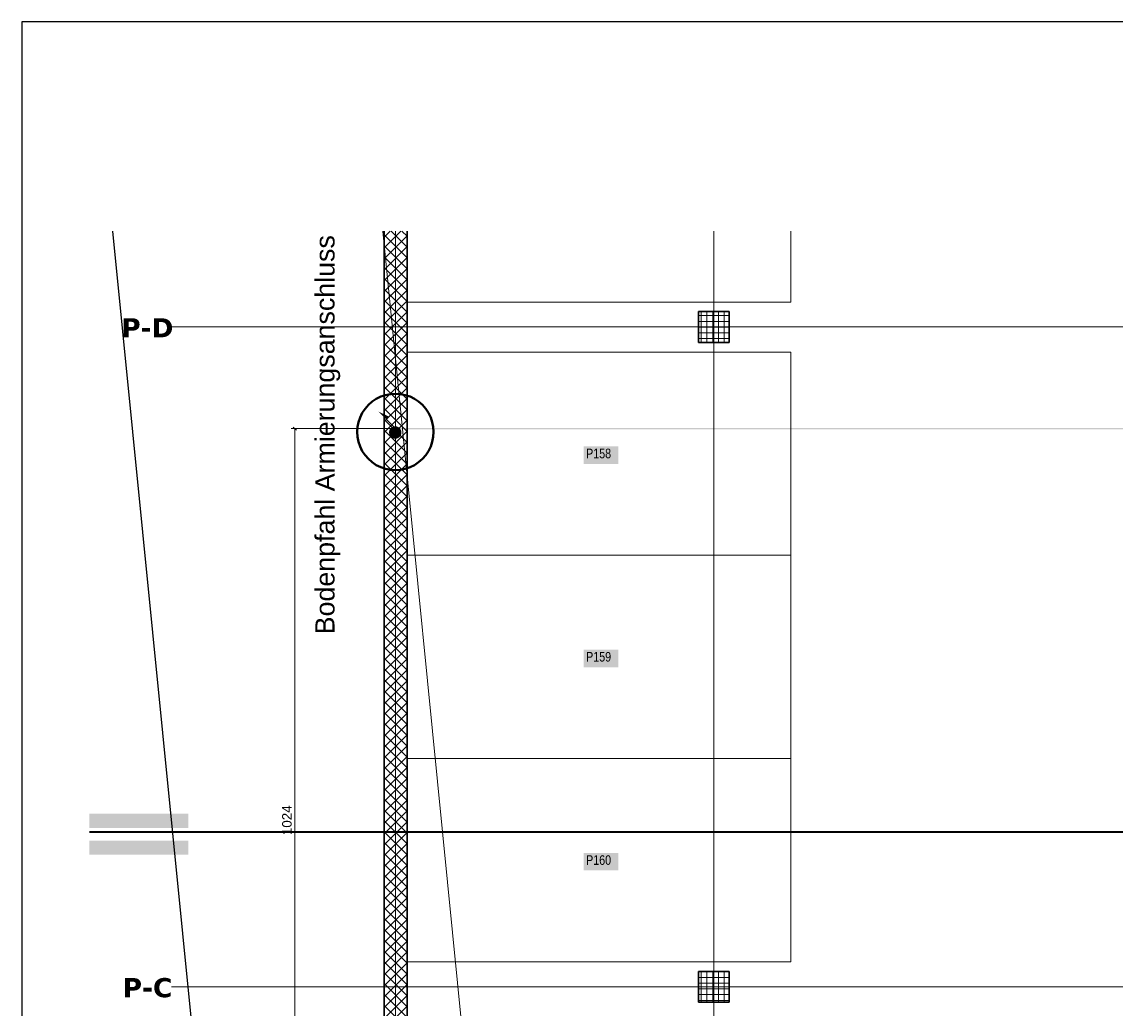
# Model space of a CAD drawing. Extents: x -1132 to 613, y -179 to 712.
# Drawn here: x -1132.4 to -847.2, y 208.2 to 465.5 of the extents above; entities that cross this region are included whole.
import ezdxf
from ezdxf.lldxf.tags import DXFTag

# ---------------------------------------------------------------- set-up
doc = ezdxf.new("R2010")
doc.units = 0
doc.layers.get('0').update_dxf_attribs({"lineweight": 13})
for name, color, linetype, lineweight, true_color in [('A-____-MATC-OTLN', 7, 'Strichpunkt - Mittel', 40, 0x0080ff), ('A-DETL-____-OTLN', 5, 'Continuous', 9, 0x0000ff), ('C-PROP-LINE-OTLN', 7, '_Grundgrenze_', 25, 0x800000), ('EL01_VVV_Mass Blitzschutz', 3, 'Continuous', 13, 0x00ff00), ('EL01_WAN_Blitzschutz Text', 1, 'Continuous', 13, 0xff0000), ('EL01_WAN_Leitung_Potentialausgleich', 1, 'fein_strichliert', 13, 0xff0000), ('G-____-____-SYMB', 7, 'Strichpunkt - Weit', 5, 0x008080), ('S-GRID-____-IDEN', 7, 'Continuous', 9, 0x5555aa)]:
    doc.layers.add(name, color=color, linetype=linetype, lineweight=lineweight, true_color=true_color)
for name, color, linetype, lineweight in [('A-WALL-____-MCUT', 7, 'Continuous', 35), ('A-WALL-____-PATT', 7, 'Continuous', 35), ('C-PRKG-____-IDEN', 7, 'Continuous', 5), ('C-PRKG-____-OTLN', 7, 'Continuous', 9), ('S-COLS-____-MCUT', 7, 'Continuous', 35), ('S-COLS-____-OTLN', 7, 'Continuous', 9), ('S-GRID-____-OTLN', 7, 'Continuous', 5)]:
    doc.layers.add(name, color=color, linetype=linetype, lineweight=lineweight)
doc.styles.get("Standard").update_dxf_attribs({"font": 'arial.ttf'})
tags = doc.linetypes.add('_Grundgrenze_', pattern=[0.45, 0.2, -0.05, 0.05, -0.05, 0.05, -0.05]).pattern_tags.tags
tags[14:15] = [DXFTag(74, 4), DXFTag(75, 0), DXFTag(340, '0'), DXFTag(46, 1.0), DXFTag(50, 0.0), DXFTag(44, 0.0), DXFTag(45, 0.0)]
tags[12:13] = [DXFTag(74, 4), DXFTag(75, 0), DXFTag(340, '0'), DXFTag(46, 1.0), DXFTag(50, 0.0), DXFTag(44, 0.0), DXFTag(45, 0.0)]
tags[10:11] = [DXFTag(74, 4), DXFTag(75, 0), DXFTag(340, '0'), DXFTag(46, 1.0), DXFTag(50, 0.0), DXFTag(44, 0.0), DXFTag(45, 0.0)]
tags[8:9] = [DXFTag(74, 4), DXFTag(75, 0), DXFTag(340, '0'), DXFTag(46, 1.0), DXFTag(50, 0.0), DXFTag(44, 0.0), DXFTag(45, 0.0)]
tags[6:7] = [DXFTag(74, 4), DXFTag(75, 0), DXFTag(340, '0'), DXFTag(46, 1.0), DXFTag(50, 0.0), DXFTag(44, 0.0), DXFTag(45, 0.0)]
tags[4:5] = [DXFTag(74, 4), DXFTag(75, 0), DXFTag(340, '0'), DXFTag(46, 1.0), DXFTag(50, 0.0), DXFTag(44, 0.0), DXFTag(45, 0.0)]
tags = doc.linetypes.add('_Rasterlinie_', pattern=[0.375, 0.2, -0.05, 0.075, -0.05]).pattern_tags.tags
tags[10:11] = [DXFTag(74, 4), DXFTag(75, 0), DXFTag(340, '0'), DXFTag(46, 1.0), DXFTag(50, 0.0), DXFTag(44, 0.0), DXFTag(45, 0.0)]
tags[8:9] = [DXFTag(74, 4), DXFTag(75, 0), DXFTag(340, '0'), DXFTag(46, 1.0), DXFTag(50, 0.0), DXFTag(44, 0.0), DXFTag(45, 0.0)]
tags[6:7] = [DXFTag(74, 4), DXFTag(75, 0), DXFTag(340, '0'), DXFTag(46, 1.0), DXFTag(50, 0.0), DXFTag(44, 0.0), DXFTag(45, 0.0)]
tags[4:5] = [DXFTag(74, 4), DXFTag(75, 0), DXFTag(340, '0'), DXFTag(46, 1.0), DXFTag(50, 0.0), DXFTag(44, 0.0), DXFTag(45, 0.0)]
tags = doc.linetypes.add('_Strichliert - Fein_', pattern=[0.15, 0.1, -0.05]).pattern_tags.tags
tags[6:7] = [DXFTag(74, 4), DXFTag(75, 0), DXFTag(340, '0'), DXFTag(46, 1.0), DXFTag(50, 0.0), DXFTag(44, 0.0), DXFTag(45, 0.0)]
tags[4:5] = [DXFTag(74, 4), DXFTag(75, 0), DXFTag(340, '0'), DXFTag(46, 1.0), DXFTag(50, 0.0), DXFTag(44, 0.0), DXFTag(45, 0.0)]
tags = doc.linetypes.add('fein_strichliert', pattern=[4, 1, -2, 1]).pattern_tags.tags
tags[8:9] = [DXFTag(74, 4), DXFTag(75, 0), DXFTag(340, '0'), DXFTag(46, 0.0), DXFTag(50, 0.0), DXFTag(44, 0.0), DXFTag(45, 0.0)]
tags[6:7] = [DXFTag(74, 4), DXFTag(75, 0), DXFTag(340, '0'), DXFTag(46, 0.0), DXFTag(50, 0.0), DXFTag(44, 0.0), DXFTag(45, 0.0)]
tags[4:5] = [DXFTag(74, 4), DXFTag(75, 0), DXFTag(340, '0'), DXFTag(46, 0.0), DXFTag(50, 0.0), DXFTag(44, 0.0), DXFTag(45, 0.0)]
tags = doc.linetypes.add('Strichpunkt - Mittel', pattern=[0.35, 0.15, -0.1, 0, -0.1]).pattern_tags.tags
tags[10:11] = [DXFTag(74, 4), DXFTag(75, 0), DXFTag(340, '0'), DXFTag(46, 1.0), DXFTag(50, 0.0), DXFTag(44, 0.0), DXFTag(45, 0.0)]
tags[8:9] = [DXFTag(74, 4), DXFTag(75, 0), DXFTag(340, '0'), DXFTag(46, 1.0), DXFTag(50, 0.0), DXFTag(44, 0.0), DXFTag(45, 0.0)]
tags[6:7] = [DXFTag(74, 4), DXFTag(75, 0), DXFTag(340, '0'), DXFTag(46, 1.0), DXFTag(50, 0.0), DXFTag(44, 0.0), DXFTag(45, 0.0)]
tags[4:5] = [DXFTag(74, 4), DXFTag(75, 0), DXFTag(340, '0'), DXFTag(46, 1.0), DXFTag(50, 0.0), DXFTag(44, 0.0), DXFTag(45, 0.0)]
tags = doc.linetypes.add('Strichpunkt - Weit', pattern=[0.5, 0.2, -0.15, 0, -0.15]).pattern_tags.tags
tags[10:11] = [DXFTag(74, 4), DXFTag(75, 0), DXFTag(340, '0'), DXFTag(46, 1.0), DXFTag(50, 0.0), DXFTag(44, 0.0), DXFTag(45, 0.0)]
tags[8:9] = [DXFTag(74, 4), DXFTag(75, 0), DXFTag(340, '0'), DXFTag(46, 1.0), DXFTag(50, 0.0), DXFTag(44, 0.0), DXFTag(45, 0.0)]
tags[6:7] = [DXFTag(74, 4), DXFTag(75, 0), DXFTag(340, '0'), DXFTag(46, 1.0), DXFTag(50, 0.0), DXFTag(44, 0.0), DXFTag(45, 0.0)]
tags[4:5] = [DXFTag(74, 4), DXFTag(75, 0), DXFTag(340, '0'), DXFTag(46, 1.0), DXFTag(50, 0.0), DXFTag(44, 0.0), DXFTag(45, 0.0)]

# ---------------------------------------------------------------- blocks, each defined once
blk = doc.blocks.new('Referenz-A0ULN8GXQT', base_point=(-1139.87, -119.94))
at = {"layer": 'A-____-MATC-OTLN', "color": 0, "linetype": 'Strichpunkt - Mittel', "ltscale": 0.4}
blk.add_line((-1114.83, 254.4), (174.99, 254.4), dxfattribs=at)
at = {"layer": 'A-DETL-____-OTLN', "color": 0, "linetype": '_Strichliert - Fein_', "ltscale": 0.13}
blk.add_line((-1038.33, 411), (-994.42, -29.97), dxfattribs=at)
at = {"layer": 'A-WALL-____-MCUT', "color": 0, "linetype": 'Continuous', "ltscale": 0.35}
for p, q in [((-1038, 411), (-1038, 52.24)), ((-1032, 52.54), (-1032, 411))]:
    blk.add_line(p, q, dxfattribs=at)
at = {"layer": 'A-WALL-____-PATT', "color": 0, "linetype": 'Continuous', "lineweight": 9, "ltscale": 0.13}
for p, q in [((-1038, 409.42), (-1036.43, 411)), ((-1038, 406.59), (-1033.6, 411)), ((-1032, 406.82), (-1036.19, 411)), ((-1032, 409.64), (-1033.36, 411)), ((-1032, 403.99), (-1038, 409.99)), ((-1038, 403.77), (-1032, 409.77)), ((-1032, 401.16), (-1038, 407.16)), ((-1038, 400.94), (-1032, 406.94)), ((-1032, 398.33), (-1038, 404.33)), ((-1038, 398.11), (-1032, 404.11)), ((-1032, 395.5), (-1038, 401.5)), ((-1038, 395.28), (-1032, 401.28)), ((-1032, 392.67), (-1038, 398.67)), ((-1038, 392.45), (-1032, 398.45)), ((-1032, 389.85), (-1038, 395.85)), ((-1038, 389.62), (-1032, 395.62)), ((-1032, 387.02), (-1038, 393.02)), ((-1038, 386.79), (-1032, 392.79)), ((-1032, 384.19), (-1038, 390.19)), ((-1038, 383.97), (-1032, 389.97)), ((-1032, 381.36), (-1038, 387.36)), ((-1038, 381.14), (-1032, 387.14)), ((-1032, 378.53), (-1038, 384.53)), ((-1038, 378.31), (-1032, 384.31)), ((-1032, 375.7), (-1038, 381.7)), ((-1038, 375.48), (-1032, 381.48)), ((-1032, 372.87), (-1038, 378.87)), ((-1038, 372.65), (-1032, 378.65)), ((-1032, 370.05), (-1038, 376.05)), ((-1038, 369.82), (-1032, 375.82)), ((-1032, 367.22), (-1038, 373.22)), ((-1038, 367), (-1032, 373)), ((-1032, 364.39), (-1038, 370.39)), ((-1038, 364.17), (-1032, 370.17)), ((-1032, 361.56), (-1038, 367.56)), ((-1038, 361.34), (-1032, 367.34)), ((-1032, 358.73), (-1038, 364.73)), ((-1038, 358.51), (-1032, 364.51)), ((-1032, 355.9), (-1038, 361.9)), ((-1038, 355.68), (-1032, 361.68)), ((-1032, 353.08), (-1038, 359.08)), ((-1038, 352.85), (-1032, 358.85)), ((-1032, 350.25), (-1038, 356.25)), ((-1038, 350.03), (-1032, 356.03)), ((-1032, 347.42), (-1038, 353.42)), ((-1038, 347.2), (-1032, 353.2)), ((-1032, 344.59), (-1038, 350.59)), ((-1038, 344.37), (-1032, 350.37)), ((-1032, 341.76), (-1038, 347.76)), ((-1038, 341.54), (-1032, 347.54)), ((-1032, 338.93), (-1038, 344.93)), ((-1038, 338.71), (-1032, 344.71)), ((-1032, 336.11), (-1038, 342.11)), ((-1038, 335.88), (-1032, 341.88)), ((-1032, 333.28), (-1038, 339.28)), ((-1038, 333.05), (-1032, 339.05)), ((-1032, 330.45), (-1038, 336.45)), ((-1038, 330.23), (-1032, 336.23)), ((-1032, 327.62), (-1038, 333.62)), ((-1038, 327.4), (-1032, 333.4)), ((-1032, 324.79), (-1038, 330.79)), ((-1038, 324.57), (-1032, 330.57)), ((-1032, 321.96), (-1038, 327.96)), ((-1038, 321.74), (-1032, 327.74)), ((-1032, 319.13), (-1038, 325.13)), ((-1038, 318.91), (-1032, 324.91)), ((-1032, 316.31), (-1038, 322.31)), ((-1038, 316.08), (-1032, 322.08)), ((-1032, 313.48), (-1038, 319.48)), ((-1038, 313.26), (-1032, 319.26)), ((-1032, 310.65), (-1038, 316.65)), ((-1038, 310.43), (-1032, 316.43)), ((-1032, 307.82), (-1038, 313.82)), ((-1038, 307.6), (-1032, 313.6)), ((-1032, 304.99), (-1038, 310.99)), ((-1038, 304.77), (-1032, 310.77)), ((-1032, 302.16), (-1038, 308.16)), ((-1038, 301.94), (-1032, 307.94)), ((-1032, 299.34), (-1038, 305.34)), ((-1038, 299.11), (-1032, 305.11)), ((-1032, 296.51), (-1038, 302.51)), ((-1038, 296.29), (-1032, 302.29)), ((-1032, 293.68), (-1038, 299.68)), ((-1038, 293.46), (-1032, 299.46)), ((-1032, 290.85), (-1038, 296.85)), ((-1038, 290.63), (-1032, 296.63)), ((-1032, 288.02), (-1038, 294.02)), ((-1038, 287.8), (-1032, 293.8)), ((-1032, 285.19), (-1038, 291.19)), ((-1038, 284.97), (-1032, 290.97)), ((-1032, 282.37), (-1038, 288.37)), ((-1038, 282.14), (-1032, 288.14)), ((-1032, 279.54), (-1038, 285.54)), ((-1038, 279.31), (-1032, 285.31)), ((-1032, 276.71), (-1038, 282.71)), ((-1038, 276.49), (-1032, 282.49)), ((-1032, 273.88), (-1038, 279.88)), ((-1038, 273.66), (-1032, 279.66)), ((-1032, 271.05), (-1038, 277.05)), ((-1038, 270.83), (-1032, 276.83)), ((-1032, 268.22), (-1038, 274.22)), ((-1038, 268), (-1032, 274)), ((-1032, 265.39), (-1038, 271.39)), ((-1038, 265.17), (-1032, 271.17)), ((-1032, 262.57), (-1038, 268.57)), ((-1038, 262.34), (-1032, 268.34)), ((-1032, 259.74), (-1038, 265.74)), ((-1038, 259.52), (-1032, 265.52)), ((-1032, 256.91), (-1038, 262.91)), ((-1038, 256.69), (-1032, 262.69)), ((-1032, 254.08), (-1038, 260.08)), ((-1038, 253.86), (-1032, 259.86)), ((-1032, 251.25), (-1038, 257.25)), ((-1038, 251.03), (-1032, 257.03)), ((-1032, 248.42), (-1038, 254.42)), ((-1038, 248.2), (-1032, 254.2)), ((-1032, 245.6), (-1038, 251.6)), ((-1038, 245.37), (-1032, 251.37)), ((-1032, 242.77), (-1038, 248.77)), ((-1038, 242.54), (-1032, 248.54)), ((-1032, 239.94), (-1038, 245.94)), ((-1038, 239.72), (-1032, 245.72)), ((-1032, 237.11), (-1038, 243.11)), ((-1038, 236.89), (-1032, 242.89)), ((-1032, 234.28), (-1038, 240.28)), ((-1038, 234.06), (-1032, 240.06)), ((-1032, 231.45), (-1038, 237.45)), ((-1038, 231.23), (-1032, 237.23)), ((-1032, 228.63), (-1038, 234.63)), ((-1038, 228.4), (-1032, 234.4)), ((-1032, 225.8), (-1038, 231.8)), ((-1038, 225.57), (-1032, 231.57)), ((-1032, 222.97), (-1038, 228.97)), ((-1038, 222.75), (-1032, 228.75)), ((-1032, 220.14), (-1038, 226.14)), ((-1038, 219.92), (-1032, 225.92)), ((-1032, 217.31), (-1038, 223.31)), ((-1038, 217.09), (-1032, 223.09)), ((-1032, 214.48), (-1038, 220.48)), ((-1038, 214.26), (-1032, 220.26)), ((-1032, 211.65), (-1038, 217.65)), ((-1038, 211.43), (-1032, 217.43)), ((-1032, 208.83), (-1038, 214.83)), ((-1038, 208.6), (-1032, 214.6)), ((-1032, 206), (-1038, 212)), ((-1038, 205.78), (-1032, 211.78)), ((-1032, 203.17), (-1038, 209.17)), ((-1038, 202.95), (-1032, 208.95))]:
    blk.add_line(p, q, dxfattribs=at)
at = {"layer": 'C-PRKG-____-IDEN', "color": 7, "linetype": 'Continuous', "ltscale": 0.13, "true_color": 0xffffff}
for points in [[(-985.96, 350.31), (-976.89, 350.31), (-985.96, 354.91)], [(-976.89, 350.31), (-985.96, 354.91), (-976.89, 354.91)], [(-985.96, 297.32), (-976.89, 297.32), (-985.96, 301.92)], [(-976.89, 297.32), (-985.96, 301.92), (-976.89, 301.92)], [(-985.96, 244.33), (-976.89, 244.33), (-985.96, 248.93)], [(-976.89, 244.33), (-985.96, 248.93), (-976.89, 248.93)]]:
    blk.add_solid(points, dxfattribs=at)
at = {"layer": 'C-PRKG-____-OTLN', "color": 0, "linetype": 'Continuous', "ltscale": 0.13}
for p, q in [((-1032, 392.5), (-1032, 411)), ((-1032, 392.5), (-1032, 411)), ((-932, 392.5), (-932, 411)), ((-932, 392.5), (-932, 411)), ((-932, 411), (-932, 392.5)), ((-1032, 392.5), (-932, 392.5)), ((-1032, 392.5), (-932, 392.5)), ((-932, 392.5), (-1032, 392.5)), ((-932, 392.5), (-932, 392.5)), ((-1032, 379.47), (-1032, 326.48)), ((-932, 379.47), (-1032, 379.47)), ((-932, 379.47), (-1032, 379.47)), ((-1032, 326.48), (-1032, 379.47)), ((-1032, 379.47), (-932, 379.47)), ((-932, 379.47), (-932, 326.48)), ((-932, 326.48), (-932, 379.47)), ((-932, 379.47), (-932, 326.48)), ((-932, 379.47), (-932, 379.47)), ((-1032, 326.48), (-1032, 273.49)), ((-932, 326.48), (-1032, 326.48)), ((-932, 326.48), (-1032, 326.48)), ((-1032, 273.49), (-1032, 326.48)), ((-1032, 326.48), (-932, 326.48)), ((-932, 326.48), (-1032, 326.48)), ((-1032, 326.48), (-932, 326.48)), ((-932, 326.48), (-1032, 326.48)), ((-932, 326.48), (-932, 273.49)), ((-932, 273.49), (-932, 326.48)), ((-932, 326.48), (-932, 273.49)), ((-932, 326.48), (-932, 326.48)), ((-932, 326.48), (-932, 326.48)), ((-1032, 273.49), (-1032, 220.5)), ((-932, 273.49), (-1032, 273.49)), ((-932, 273.49), (-1032, 273.49)), ((-1032, 220.5), (-1032, 273.49)), ((-1032, 273.49), (-932, 273.49)), ((-932, 273.49), (-1032, 273.49)), ((-1032, 273.49), (-932, 273.49)), ((-932, 273.49), (-1032, 273.49)), ((-932, 273.49), (-932, 220.5)), ((-932, 220.5), (-932, 273.49)), ((-932, 273.49), (-932, 220.5)), ((-932, 273.49), (-932, 273.49)), ((-932, 273.49), (-932, 273.49)), ((-932, 220.5), (-1032, 220.5)), ((-1032, 220.5), (-932, 220.5)), ((-932, 220.5), (-1032, 220.5)), ((-932, 220.5), (-932, 220.5))]:
    blk.add_line(p, q, dxfattribs=at)
at = {"layer": 'C-PROP-LINE-OTLN', "color": 0, "linetype": '_Grundgrenze_', "lineweight": -2, "ltscale": 0.25}
blk.add_line((-1057.76, -100.32), (-1108.67, 411), dxfattribs=at)
at = {"layer": 'G-____-____-SYMB', "color": 7, "linetype": 'Continuous', "ltscale": 0.13, "true_color": 0xffffff}
for points in [[(-1114.83, 255.4), (-1089.01, 255.4), (-1114.83, 259.1)], [(-1089.01, 255.4), (-1114.83, 259.1), (-1089.01, 259.1)], [(-1114.83, 248.44), (-1089.01, 248.44), (-1114.83, 252.14)], [(-1089.01, 248.44), (-1114.83, 252.14), (-1089.01, 252.14)]]:
    blk.add_solid(points, dxfattribs=at)
at = {"layer": 'S-COLS-____-MCUT', "color": 0, "linetype": 'Continuous', "ltscale": 0.35}
for p, q in [((-948, 390), (-956, 390)), ((-956, 390), (-956, 382)), ((-948, 382), (-948, 390)), ((-956, 382), (-948, 382)), ((-948, 218), (-956, 218)), ((-956, 218), (-956, 210)), ((-948, 210), (-948, 218)), ((-956, 210), (-948, 210))]:
    blk.add_line(p, q, dxfattribs=at)
at = {"layer": 'S-COLS-____-OTLN', "color": 0, "linetype": 'Continuous', "ltscale": 0.13}
for p, q in [((-956, 388.97), (-948, 388.97)), ((-955.34, 382), (-955.34, 390)), ((-953.84, 382), (-953.84, 390)), ((-952.34, 382), (-952.34, 390)), ((-950.84, 382), (-950.84, 390)), ((-949.34, 382), (-949.34, 390)), ((-956, 387.47), (-948, 387.47)), ((-956, 385.97), (-948, 385.97)), ((-956, 384.47), (-948, 384.47)), ((-956, 382.97), (-948, 382.97)), ((-956, 217.97), (-948, 217.97)), ((-955.34, 210), (-955.34, 218)), ((-953.84, 210), (-953.84, 218)), ((-952.34, 210), (-952.34, 218)), ((-950.84, 210), (-950.84, 218)), ((-949.34, 210), (-949.34, 218)), ((-956, 216.47), (-948, 216.47)), ((-956, 214.97), (-948, 214.97)), ((-956, 213.47), (-948, 213.47)), ((-956, 211.97), (-948, 211.97)), ((-956, 210.47), (-948, 210.47))]:
    blk.add_line(p, q, dxfattribs=at)
at = {"layer": 'S-GRID-____-OTLN', "color": 0, "linetype": '_Rasterlinie_', "ltscale": 0.13}
for p, q in [((-1035.05, -106.7), (-1035.05, 411)), ((-952, -106.7), (-952, 411)), ((-1093.45, 386), (-191.58, 386)), ((-1093.45, 214), (174.99, 214))]:
    blk.add_line(p, q, dxfattribs=at)
at = {"layer": 'C-PRKG-____-IDEN', "color": 0, "linetype": 'Continuous', "ltscale": 0.13, "char_height": 2.5, "attachment_point": 1}
for s, insert in [('{\\W0.8;\\fArial;P158}', (-985.34, 354.28)), ('{\\W0.8;\\fArial;P159}', (-985.34, 301.29)), ('{\\W0.8;\\fArial;P160}', (-985.34, 248.3))]:
    blk.add_mtext(s, dxfattribs=dict(at, insert=insert))
at = {"layer": 'S-GRID-____-IDEN', "color": 0, "linetype": 'Continuous', "lineweight": 5, "ltscale": 0.13, "char_height": 5, "attachment_point": 1}
for s, insert in [('{\\fVerdana|b1|i0;P-D}', (-1106.49, 388.29)), ('{\\fVerdana|b1|i0;P-C}', (-1106.13, 216.29))]:
    blk.add_mtext(s, dxfattribs=dict(at, insert=insert))
blk = doc.blocks.new('Kreis-A0ULN8HTQT', base_point=(-1045, 348.69))
at = {"color": 0, "linetype": 'ByBlock', "lineweight": -2, "ltscale": 0.5}
for p, q in [((-1037.62, 368.26), (-1038.86, 367.84)), ((-1036.35, 368.51), (-1037.62, 368.26)), ((-1035.05, 368.6), (-1036.35, 368.51)), ((-1033.75, 368.51), (-1035.05, 368.6)), ((-1032.47, 368.26), (-1033.75, 368.51)), ((-1031.24, 367.84), (-1032.47, 368.26)), ((-1042.09, 365.68), (-1042.95, 364.7)), ((-1041.11, 366.54), (-1042.09, 365.68)), ((-1040.03, 367.26), (-1041.11, 366.54)), ((-1038.86, 367.84), (-1040.03, 367.26)), ((-1030.07, 367.26), (-1031.24, 367.84)), ((-1028.99, 366.54), (-1030.07, 367.26)), ((-1028.01, 365.68), (-1028.99, 366.54)), ((-1027.15, 364.7), (-1028.01, 365.68)), ((-1044.24, 362.45), (-1044.66, 361.22)), ((-1043.67, 363.62), (-1044.24, 362.45)), ((-1042.95, 364.7), (-1043.67, 363.62)), ((-1026.43, 363.62), (-1027.15, 364.7)), ((-1025.85, 362.45), (-1026.43, 363.62)), ((-1025.43, 361.22), (-1025.85, 362.45)), ((-1044.92, 359.94), (-1045, 358.64)), ((-1044.66, 361.22), (-1044.92, 359.94)), ((-1025.18, 359.94), (-1025.43, 361.22)), ((-1025.09, 358.64), (-1025.18, 359.94)), ((-1045, 358.64), (-1044.92, 357.35)), ((-1044.92, 357.35), (-1044.66, 356.07)), ((-1025.43, 356.07), (-1025.18, 357.35)), ((-1025.18, 357.35), (-1025.09, 358.64)), ((-1044.66, 356.07), (-1044.24, 354.84)), ((-1044.24, 354.84), (-1043.67, 353.67)), ((-1026.43, 353.67), (-1025.85, 354.84)), ((-1025.85, 354.84), (-1025.43, 356.07)), ((-1043.67, 353.67), (-1042.95, 352.59)), ((-1042.95, 352.59), (-1042.09, 351.61)), ((-1042.09, 351.61), (-1041.11, 350.75)), ((-1028.99, 350.75), (-1028.01, 351.61)), ((-1028.01, 351.61), (-1027.15, 352.59)), ((-1027.15, 352.59), (-1026.43, 353.67)), ((-1041.11, 350.75), (-1040.03, 350.02)), ((-1040.03, 350.02), (-1038.86, 349.45)), ((-1038.86, 349.45), (-1037.62, 349.03)), ((-1037.62, 349.03), (-1036.35, 348.78)), ((-1036.35, 348.78), (-1035.05, 348.69)), ((-1035.05, 348.69), (-1033.75, 348.78)), ((-1033.75, 348.78), (-1032.47, 349.03)), ((-1032.47, 349.03), (-1031.24, 349.45)), ((-1031.24, 349.45), (-1030.07, 350.02)), ((-1030.07, 350.02), (-1028.99, 350.75))]:
    blk.add_line(p, q, dxfattribs=at)
blk = doc.blocks.new('Steigleitung_nach oben-A0ULN8I7QT', base_point=(-1039.46, 358.94))
at = {"color": 0, "linetype": 'ByBlock', "lineweight": -2, "ltscale": 0.13}
blk.add_line((-1037.49, 361.97), (-1035.41, 359.89), dxfattribs=at)
for points in [[(-1036.79, 362.68), (-1038.19, 362.68), (-1039.46, 363.94)], [(-1037.49, 361.97), (-1036.79, 362.68), (-1038.19, 362.68)], [(-1034.46, 359.5), (-1035.57, 359.5), (-1034.47, 359.64)], [(-1035.57, 359.5), (-1034.47, 359.64), (-1035.56, 359.64)], [(-1035.56, 359.35), (-1034.46, 359.5), (-1035.57, 359.5)], [(-1034.47, 359.64), (-1035.56, 359.64), (-1034.53, 359.78)], [(-1035.56, 359.64), (-1034.53, 359.78), (-1035.5, 359.78)], [(-1034.47, 359.64), (-1035.56, 359.64), (-1034.47, 359.64)], [(-1035.56, 359.64), (-1034.47, 359.64), (-1035.56, 359.64)], [(-1034.47, 359.35), (-1035.56, 359.35), (-1034.46, 359.5)], [(-1034.53, 359.78), (-1035.5, 359.78), (-1034.62, 359.89)], [(-1035.5, 359.78), (-1034.62, 359.89), (-1035.41, 359.89)], [(-1034.62, 359.89), (-1035.41, 359.89), (-1034.73, 359.98)], [(-1035.41, 359.89), (-1034.73, 359.98), (-1035.29, 359.98)], [(-1034.62, 359.89), (-1035.41, 359.89), (-1034.62, 359.89)], [(-1035.41, 359.89), (-1034.62, 359.89), (-1035.41, 359.89)], [(-1034.73, 359.98), (-1035.29, 359.98), (-1034.87, 360.04)], [(-1035.29, 359.98), (-1034.87, 360.04), (-1035.16, 360.04)], [(-1034.73, 359.98), (-1035.29, 359.98), (-1034.73, 359.98)], [(-1035.29, 359.98), (-1034.73, 359.98), (-1035.29, 359.98)], [(-1034.87, 360.04), (-1035.16, 360.04), (-1035.01, 360.06)], [(-1034.87, 360.04), (-1035.16, 360.04), (-1034.87, 360.04)], [(-1035.16, 360.04), (-1034.87, 360.04), (-1035.16, 360.04)], [(-1035.5, 359.22), (-1034.47, 359.35), (-1035.56, 359.35)], [(-1034.47, 359.35), (-1035.56, 359.35), (-1034.47, 359.35)], [(-1035.56, 359.35), (-1034.47, 359.35), (-1035.56, 359.35)], [(-1034.53, 359.22), (-1035.5, 359.22), (-1034.47, 359.35)], [(-1035.41, 359.1), (-1034.53, 359.22), (-1035.5, 359.22)], [(-1034.53, 359.22), (-1035.5, 359.22), (-1034.53, 359.22)], [(-1035.5, 359.22), (-1034.53, 359.22), (-1035.5, 359.22)], [(-1034.62, 359.1), (-1035.41, 359.1), (-1034.53, 359.22)], [(-1035.29, 359.01), (-1034.62, 359.1), (-1035.41, 359.1)], [(-1034.62, 359.1), (-1035.41, 359.1), (-1034.62, 359.1)], [(-1035.41, 359.1), (-1034.62, 359.1), (-1035.41, 359.1)], [(-1034.73, 359.01), (-1035.29, 359.01), (-1034.62, 359.1)], [(-1035.16, 358.96), (-1034.73, 359.01), (-1035.29, 359.01)], [(-1034.87, 358.96), (-1035.16, 358.96), (-1034.73, 359.01)], [(-1035.01, 358.94), (-1034.87, 358.96), (-1035.16, 358.96)]]:
    blk.add_solid(points, dxfattribs=at)
blk = doc.blocks.new('Bauteilbeschriftung-A0ULN8I9QT', base_point=(-1055.92, 305.89))
at = {"color": 0, "linetype": 'ByBlock', "lineweight": -2, "ltscale": 0.13, "insert": (-1055.92, 305.89), "char_height": 5, "attachment_point": 1, "rotation": 90}
blk.add_mtext('{\\fArial;Bodenpfahl Armierungsanschluss }', dxfattribs=at)
blk = doc.blocks.new('Anschlusspunkt-A0ULN8IJQT', base_point=(-1036.59, 357.01))
at = {"color": 0, "linetype": 'ByBlock', "lineweight": -2, "ltscale": 0.13}
for p, q in [((-1036.28, 359.42), (-1036.39, 359.26)), ((-1036.15, 359.57), (-1036.28, 359.42)), ((-1036.01, 359.7), (-1036.15, 359.57)), ((-1035.84, 359.81), (-1036.01, 359.7)), ((-1035.67, 359.89), (-1035.84, 359.81)), ((-1035.48, 359.96), (-1035.67, 359.89)), ((-1035.29, 359.99), (-1035.48, 359.96)), ((-1035.09, 360.01), (-1035.29, 359.99)), ((-1034.9, 359.99), (-1035.09, 360.01)), ((-1034.71, 359.96), (-1034.9, 359.99)), ((-1034.52, 359.89), (-1034.71, 359.96)), ((-1034.34, 359.81), (-1034.52, 359.89)), ((-1034.18, 359.7), (-1034.34, 359.81)), ((-1034.03, 359.57), (-1034.18, 359.7)), ((-1033.9, 359.42), (-1034.03, 359.57)), ((-1033.79, 359.26), (-1033.9, 359.42)), ((-1036.58, 358.7), (-1036.59, 358.51)), ((-1036.59, 358.51), (-1036.58, 358.31)), ((-1036.54, 358.89), (-1036.58, 358.7)), ((-1036.58, 358.31), (-1036.54, 358.12)), ((-1036.48, 359.08), (-1036.54, 358.89)), ((-1036.54, 358.12), (-1036.48, 357.93)), ((-1036.39, 359.26), (-1036.48, 359.08)), ((-1036.48, 357.93), (-1036.39, 357.76)), ((-1036.39, 357.76), (-1036.28, 357.59)), ((-1036.28, 357.59), (-1036.15, 357.45)), ((-1036.15, 357.45), (-1036.01, 357.32)), ((-1036.01, 357.32), (-1035.84, 357.21)), ((-1035.84, 357.21), (-1035.67, 357.12)), ((-1035.67, 357.12), (-1035.48, 357.06)), ((-1035.48, 357.06), (-1035.29, 357.02)), ((-1035.29, 357.02), (-1035.09, 357.01)), ((-1035.09, 357.01), (-1034.9, 357.02)), ((-1034.9, 357.02), (-1034.71, 357.06)), ((-1034.71, 357.06), (-1034.52, 357.12)), ((-1034.52, 357.12), (-1034.34, 357.21)), ((-1034.34, 357.21), (-1034.18, 357.32)), ((-1034.18, 357.32), (-1034.03, 357.45)), ((-1034.03, 357.45), (-1033.9, 357.59)), ((-1033.9, 357.59), (-1033.79, 357.76)), ((-1033.71, 359.08), (-1033.79, 359.26)), ((-1033.79, 357.76), (-1033.71, 357.93)), ((-1033.64, 358.89), (-1033.71, 359.08)), ((-1033.71, 357.93), (-1033.64, 358.12)), ((-1033.61, 358.7), (-1033.64, 358.89)), ((-1033.64, 358.12), (-1033.61, 358.31)), ((-1033.59, 358.51), (-1033.61, 358.7)), ((-1033.61, 358.31), (-1033.59, 358.51))]:
    blk.add_line(p, q, dxfattribs=at)
for points in [[(-1033.8, 359.26), (-1036.39, 359.26), (-1034.03, 359.56)], [(-1036.39, 359.26), (-1034.03, 359.56), (-1036.16, 359.56)], [(-1034.03, 359.56), (-1036.16, 359.56), (-1034.04, 359.58)], [(-1036.16, 359.56), (-1034.04, 359.58), (-1036.14, 359.58)], [(-1034.04, 359.58), (-1036.14, 359.58), (-1034.34, 359.8)], [(-1036.14, 359.58), (-1034.34, 359.8), (-1035.86, 359.8)], [(-1034.34, 359.8), (-1035.86, 359.8), (-1034.36, 359.81)], [(-1035.86, 359.8), (-1034.36, 359.81), (-1035.82, 359.81)], [(-1034.36, 359.81), (-1035.82, 359.81), (-1034.7, 359.95)], [(-1035.82, 359.81), (-1034.7, 359.95), (-1035.5, 359.95)], [(-1034.7, 359.95), (-1035.5, 359.95), (-1034.73, 359.96)], [(-1035.5, 359.95), (-1034.73, 359.96), (-1035.43, 359.96)], [(-1034.73, 359.96), (-1035.43, 359.96), (-1035.12, 360.01)], [(-1033.59, 358.51), (-1036.59, 358.51), (-1033.64, 358.89)], [(-1036.59, 358.51), (-1033.64, 358.89), (-1036.54, 358.89)], [(-1036.54, 358.12), (-1033.59, 358.51), (-1036.59, 358.51)], [(-1033.65, 358.9), (-1036.54, 358.9), (-1033.79, 359.25)], [(-1036.54, 358.9), (-1033.79, 359.25), (-1036.4, 359.25)], [(-1033.64, 358.89), (-1036.54, 358.89), (-1033.65, 358.9)], [(-1036.54, 358.89), (-1033.65, 358.9), (-1036.54, 358.9)], [(-1033.64, 358.12), (-1036.54, 358.12), (-1033.59, 358.51)], [(-1033.65, 358.11), (-1036.54, 358.11), (-1033.64, 358.12)], [(-1036.54, 358.11), (-1033.64, 358.12), (-1036.54, 358.12)], [(-1036.4, 357.76), (-1033.65, 358.11), (-1036.54, 358.11)], [(-1033.79, 359.25), (-1036.4, 359.25), (-1033.8, 359.26)], [(-1036.4, 359.25), (-1033.8, 359.26), (-1036.39, 359.26)], [(-1033.79, 357.76), (-1036.4, 357.76), (-1033.65, 358.11)], [(-1036.39, 357.75), (-1033.79, 357.76), (-1036.4, 357.76)], [(-1033.8, 357.75), (-1036.39, 357.75), (-1033.79, 357.76)], [(-1036.16, 357.45), (-1033.8, 357.75), (-1036.39, 357.75)], [(-1034.03, 357.45), (-1036.16, 357.45), (-1033.8, 357.75)], [(-1036.14, 357.44), (-1034.03, 357.45), (-1036.16, 357.45)], [(-1034.04, 357.44), (-1036.14, 357.44), (-1034.03, 357.45)], [(-1035.86, 357.22), (-1034.04, 357.44), (-1036.14, 357.44)], [(-1034.34, 357.22), (-1035.86, 357.22), (-1034.04, 357.44)], [(-1035.82, 357.2), (-1034.34, 357.22), (-1035.86, 357.22)], [(-1034.36, 357.2), (-1035.82, 357.2), (-1034.34, 357.22)], [(-1035.5, 357.06), (-1034.36, 357.2), (-1035.82, 357.2)], [(-1034.7, 357.06), (-1035.5, 357.06), (-1034.36, 357.2)], [(-1035.43, 357.05), (-1034.7, 357.06), (-1035.5, 357.06)], [(-1034.73, 357.05), (-1035.43, 357.05), (-1034.7, 357.06)], [(-1035.12, 357.01), (-1034.73, 357.05), (-1035.43, 357.05)]]:
    blk.add_solid(points, dxfattribs=at)
blk = doc.blocks.new('Polylinie-A0ULN8J9QT', base_point=(-1035.2, -45.35))
at = {"color": 0, "linetype": 'ByBlock', "lineweight": -2, "ltscale": 0.13}
for points in [[(-1035.15, 52.54), (-1034.85, 52.54), (-1035.15, 411)], [(-1034.85, 52.54), (-1035.15, 411), (-1034.85, 411)]]:
    blk.add_solid(points, dxfattribs=at)
blk = doc.blocks.new('Maß-A0ULN8JNQT', base_point=(-1064.58, 154.38))
at = {"color": 0, "lineweight": -2}
for p, q in [((-1062.24, 359.5), (-1035, 359.5)), ((-1061.66, 359.91), (-1060.83, 359.08)), ((-1061.24, 154.8), (-1061.24, 359.5)), ((-1062.24, 154.8), (-1035.57, 154.8)), ((-1061.66, 155.21), (-1060.83, 154.38))]:
    blk.add_line(p, q, dxfattribs=at)
at = {"color": 0, "lineweight": -2, "insert": (-1064.58, 253.54), "char_height": 2.5, "attachment_point": 1, "rotation": 90}
blk.add_mtext('{\\fArial;1024}', dxfattribs=at)

msp = doc.modelspace()

# ---------------------------------------------------------------- linework, layer by layer
at = {"color": 0, "linetype": 'ByBlock', "lineweight": -2, "ltscale": 0.13}
for p, q in [((-1132.42, 465.53), (-1132.42, -174.47)), ((607.58, 465.53), (-1132.42, 465.53))]:
    msp.add_line(p, q, dxfattribs=at)
at = {"layer": 'EL01_WAN_Leitung_Potentialausgleich', "linetype": 'ByBlock', "ltscale": 0.13}
for points in [[(174.99, 359.35), (-1035.05, 359.35), (174.99, 359.65)], [(-1035.05, 359.35), (174.99, 359.65), (-1035.05, 359.65)], [(174.99, 359.65), (-1035.05, 359.65), (-1035.05, 359.65)], [(174.99, 359.35), (174.99, 359.35), (-1035.05, 359.35)]]:
    msp.add_solid(points, dxfattribs=at)

# ---------------------------------------------------------------- block references
at = {"color": 9, "lineweight": 25, "ltscale": 0.25, "true_color": 0xc0c0c0}
msp.add_blockref('Referenz-A0ULN8GXQT', (-1139.87, -119.94), dxfattribs=at)
at = {"layer": 'EL01_VVV_Mass Blitzschutz', "linetype": 'Continuous', "ltscale": 0.13}
msp.add_blockref('Maß-A0ULN8JNQT', (-1064.58, 154.38), dxfattribs=at)
at = {"layer": 'EL01_WAN_Blitzschutz Text', "linetype": 'ByBlock', "ltscale": 0.13}
msp.add_blockref('Bauteilbeschriftung-A0ULN8I9QT', (-1055.92, 305.89), dxfattribs=at)
at = {"layer": 'EL01_WAN_Leitung_Potentialausgleich', "linetype": 'ByBlock', "ltscale": 0.13}
for name, p in [('Polylinie-A0ULN8J9QT', (-1035.2, -45.35)), ('Steigleitung_nach oben-A0ULN8I7QT', (-1039.46, 358.94)), ('Anschlusspunkt-A0ULN8IJQT', (-1036.59, 357.01))]:
    msp.add_blockref(name, p, dxfattribs=at)
at = {"layer": 'EL01_WAN_Leitung_Potentialausgleich', "linetype": 'ByBlock', "lineweight": 50, "ltscale": 0.5}
msp.add_blockref('Kreis-A0ULN8HTQT', (-1045, 348.69), dxfattribs=at)

doc.saveas('drawing.dxf')
